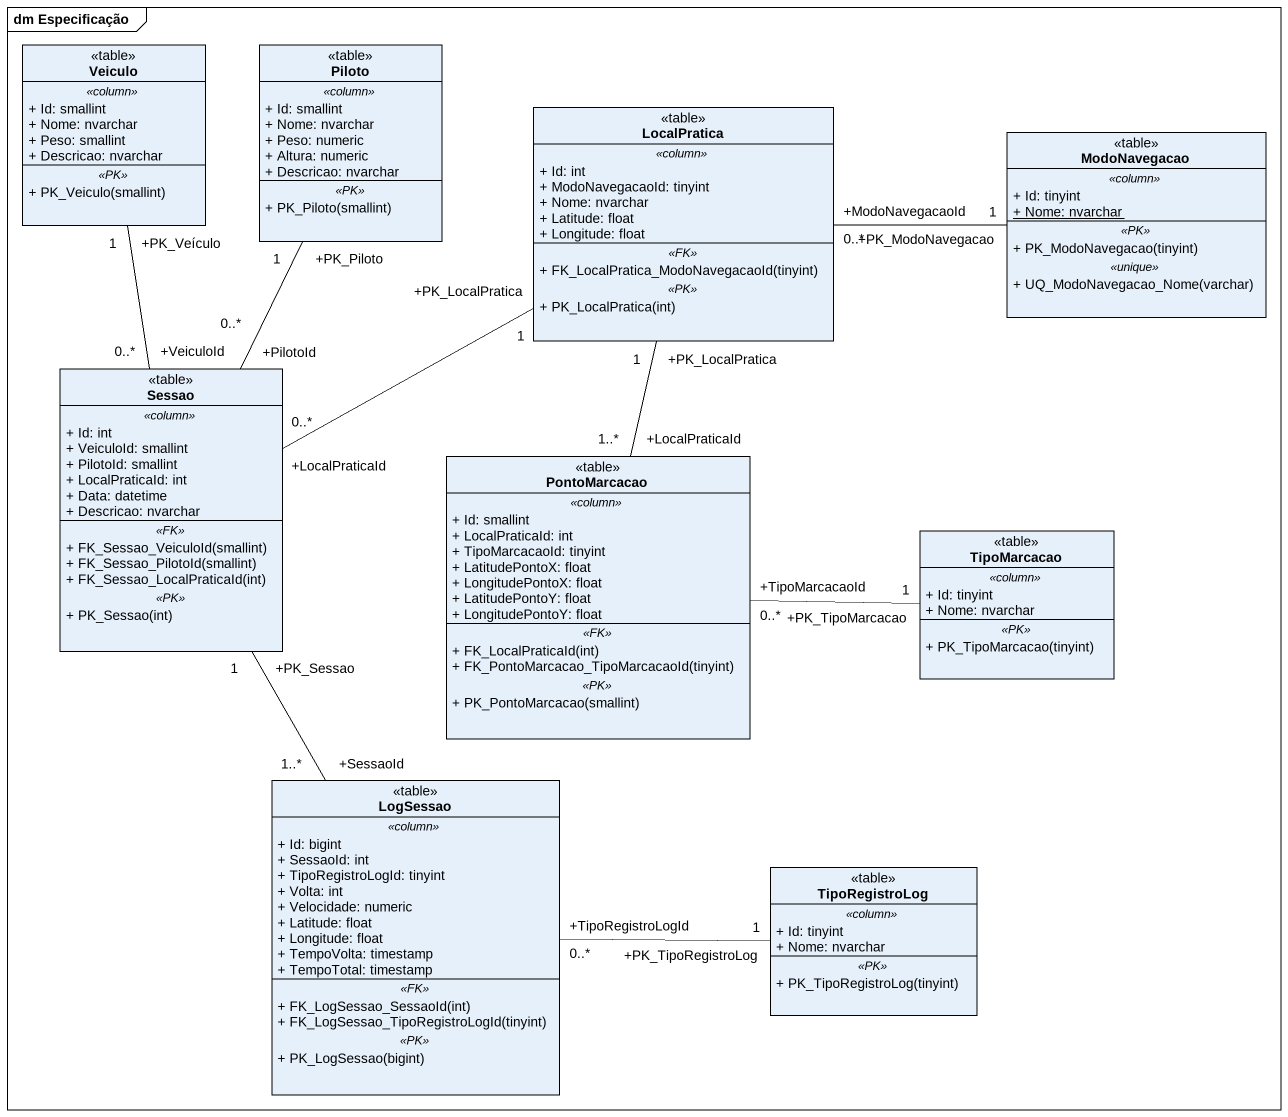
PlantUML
@startuml
mainframe dm Especificação
hide circle
hide empty members
skinparam classAttributeIconSize 0
class Veiculo <<table>> {
  .. <<column>> ..
  + Id: smallint
  + Nome: nvarchar
  + Peso: smallint
  + Descricao: nvarchar
  .. <<PK>> ..
  + PK_Veiculo(smallint)
}
class Piloto <<table>> {
  .. <<column>> ..
  + Id: smallint
  + Nome: nvarchar
  + Peso: numeric
  + Altura: numeric
  + Descricao: nvarchar
  .. <<PK>> ..
  + PK_Piloto(smallint)
}
class LocalPratica <<table>> {
  .. <<column>> ..
  + Id: int
  + ModoNavegacaoId: tinyint
  + Nome: nvarchar
  + Latitude: float
  + Longitude: float
  .. <<FK>> ..
  + FK_LocalPratica_ModoNavegacaoId(tinyint)
  .. <<PK>> ..
  + PK_LocalPratica(int)
}
class ModoNavegacao <<table>> {
  .. <<column>> ..
  + Id: tinyint
  {static} + Nome: nvarchar
  .. <<PK>> ..
  + PK_ModoNavegacao(tinyint)
  .. <<unique>> ..
  + UQ_ModoNavegacao_Nome(varchar)
}
class Sessao <<table>> {
  .. <<column>> ..
  + Id: int
  + VeiculoId: smallint
  + PilotoId: smallint
  + LocalPraticaId: int
  + Data: datetime
  + Descricao: nvarchar
  .. <<FK>> ..
  + FK_Sessao_VeiculoId(smallint)
  + FK_Sessao_PilotoId(smallint)
  + FK_Sessao_LocalPraticaId(int)
  .. <<PK>> ..
  + PK_Sessao(int)
}
class PontoMarcacao <<table>> {
  .. <<column>> ..
  + Id: smallint
  + LocalPraticaId: int
  + TipoMarcacaoId: tinyint
  + LatitudePontoX: float
  + LongitudePontoX: float
  + LatitudePontoY: float
  + LongitudePontoY: float
  .. <<FK>> ..
  + FK_LocalPraticaId(int)
  + FK_PontoMarcacao_TipoMarcacaoId(tinyint)
  .. <<PK>> ..
  + PK_PontoMarcacao(smallint)
}
class TipoMarcacao <<table>> {
  .. <<column>> ..
  + Id: tinyint
  + Nome: nvarchar
  .. <<PK>> ..
  + PK_TipoMarcacao(tinyint)
}
class LogSessao <<table>> {
  .. <<column>> ..
  + Id: bigint
  + SessaoId: int
  + TipoRegistroLogId: tinyint
  + Volta: int
  + Velocidade: numeric
  + Latitude: float
  + Longitude: float
  + TempoVolta: timestamp
  + TempoTotal: timestamp
  .. <<FK>> ..
  + FK_LogSessao_SessaoId(int)
  + FK_LogSessao_TipoRegistroLogId(tinyint)
  .. <<PK>> ..
  + PK_LogSessao(bigint)
}
class TipoRegistroLog <<table>> {
  .. <<column>> ..
  + Id: tinyint
  + Nome: nvarchar
  .. <<PK>> ..
  + PK_TipoRegistroLog(tinyint)
}
LocalPratica "+ModoNavegacaoId\n0..*" -right- "+PK_ModoNavegacao\n1" ModoNavegacao
Sessao "+VeiculoId\n0..*" -up- "+PK_Veículo\n1" Veiculo
Sessao "+PilotoId\n0..*" -up- "+PK_Piloto\n1" Piloto
Sessao "+LocalPraticaId\n0..*" -right- "+PK_LocalPratica\n1" LocalPratica
PontoMarcacao "+LocalPraticaId\n1..*" -up- "+PK_LocalPratica\n1" LocalPratica
PontoMarcacao "+TipoMarcacaoId\n0..*" -right- "+PK_TipoMarcacao\n1" TipoMarcacao
LogSessao "+SessaoId\n1..*" -up- "+PK_Sessao\n1" Sessao
LogSessao "+TipoRegistroLogId\n0..*" -right- "+PK_TipoRegistroLog\n1" TipoRegistroLog
@enduml
